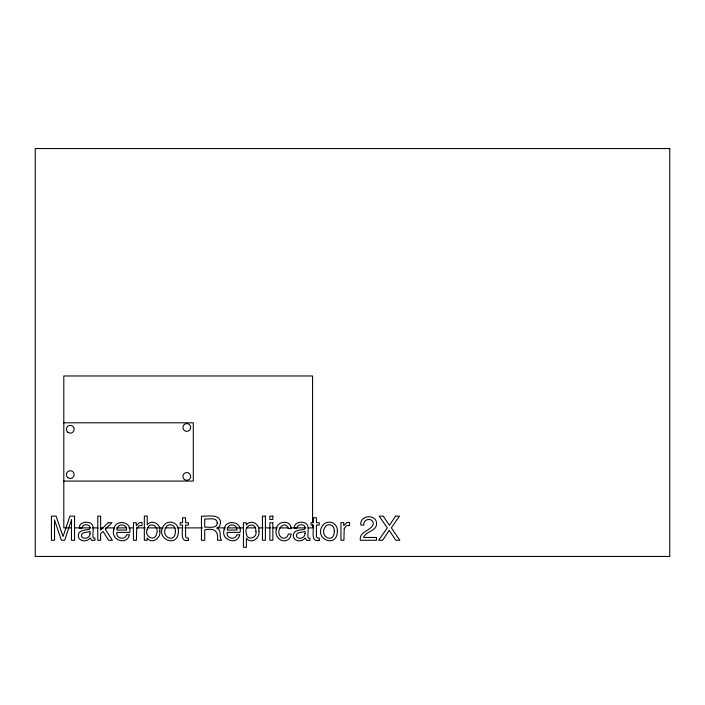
<?xml version="1.0" encoding="UTF-8"?>
<svg xmlns="http://www.w3.org/2000/svg" width="705" height="705" viewBox="0 0 705 705"><rect width="100%" height="100%" fill="white"/><g stroke="black" fill="none" stroke-linecap="round" stroke-linejoin="round"><path stroke-width="1.06" d="M63.803 422.806L193.285 422.806L193.285 481.074L63.803 481.074M71.505 527.895L63.803 527.895L63.803 375.976L312.579 375.976L312.579 522.396M74.809 527.895L90.222 527.895M92.417 527.895L97.924 527.895M100.128 527.895L103.432 527.895M105.627 527.895L114.439 527.895M116.642 527.895L126.547 527.895M128.751 527.895L133.148 527.895M136.453 527.895L145.256 527.895M147.46 527.895L162.873 527.895M165.076 527.895L174.981 527.895M177.184 527.895L182.683 527.895M184.886 527.895L202.502 527.895M216.814 527.895L225.618 527.895M227.821 527.895L243.234 527.895M246.53 527.895L255.342 527.895M258.647 527.895L263.044 527.895M265.247 527.895L270.755 527.895M272.95 527.895L277.356 527.895M279.559 527.895L288.363 527.895M290.566 527.895L305.979 527.895M308.182 527.895L312.579 527.895L312.579 524.59M71.522 519.911L71.452 540.259L74.563 540.259L74.563 516.139L69.927 516.139L63.045 536.531L56.118 516.139L51.439 516.139L51.439 540.259L54.558 540.259L54.47 519.911L61.406 540.259L64.64 540.259L71.522 519.911M255.897 531.359C257.669 537.88 247.296 541.334 246.424 533.967C243.102 524.881 256.347 520.678 255.897 531.359M147.142 529.684C144.084 536.505 154.897 542.127 156.501 534.09C160.053 526.247 148.878 520.361 147.142 529.684M159.823 531.129C161.207 538.118 151.663 544.718 147.063 538.012L147.063 540.259L144.34 540.259L144.34 516.051L147.213 516.051L147.213 524.811C151.698 518.836 161.216 524.15 159.823 531.129M178.462 531.094C178.339 549.495 153.408 538.338 164.327 524.793A7.261 7.261 0 0 1 168.565 522.326C173.862 521.004 179.052 525.71 178.462 531.094M276.254 529.763C274.342 536.364 281.172 543.564 287.649 539.863A6.037 6.037 0 0 0 290.31 537.06L291.165 534.038L288.292 534.038C287.948 536.681 285.49 538.832 282.775 538.126A3.622 3.622 0 0 1 280.379 536.434C274.924 530.46 285.014 518.942 288.292 528.583L291.165 528.583C291.05 519.171 275.963 520.924 276.254 529.763M337.369 531.094C337.237 549.495 312.306 538.338 323.225 524.793A7.261 7.261 0 0 1 327.473 522.326C332.76 521.004 337.959 525.71 337.369 531.094M113.822 529.781C110.271 540.162 127.191 545.723 129.491 534.742L126.583 534.742C125.155 540.594 115.646 538.646 116.845 532.407L129.738 532.407C132.558 521.233 114.518 518.563 113.822 529.781M224.111 529.781C220.559 540.162 237.488 545.723 239.779 534.742L236.88 534.742C235.444 540.594 225.935 538.646 227.142 532.407L240.026 532.407C242.855 521.233 224.807 518.563 224.111 529.781M258.911 531.077C260.462 538.012 251.262 544.683 246.389 538.285L246.389 547.274L243.428 547.274L243.428 522.758L246.301 522.758L246.301 525.084C250.583 518.792 260.215 524.115 258.911 531.077M217.255 522.951C217.316 529.199 208.363 526.75 204.723 527.19L204.723 518.942C208.354 519.506 217.096 516.721 217.255 522.951M78.414 534.487C77.039 541.264 86.979 542.894 90.196 537.933L91.597 540.365L94.955 540.338L94.955 538.162L93.192 537.977C91.791 533.271 96.074 523.991 88.848 522.537C84.917 521.462 78.889 523.031 79.224 528.045L81.983 528.045C82.053 524.494 86.592 524.115 89.05 525.419L90.125 527.613L89.42 529.323C85.754 530.301 79.401 529.57 78.414 534.487M293.403 534.487C292.029 541.264 301.96 542.894 305.177 537.933L306.587 540.365L309.936 540.338L309.936 538.162L308.173 537.977C306.772 533.271 311.055 523.991 303.837 522.537C299.898 521.462 293.879 523.031 294.205 528.045L296.964 528.045C297.043 524.494 301.573 524.115 304.04 525.419L305.115 527.613L304.401 529.323C300.735 530.301 294.39 529.57 293.403 534.487M376.567 523.709C376.532 531.385 365.772 531.077 363.604 537.466L376.452 537.466L376.452 540.259L360.308 540.259C359.065 530.891 371.447 531.077 373.298 523.841C373.412 517.162 362.52 518.624 363.886 525.084L360.881 525.084C359.233 514.844 376.743 513.637 376.567 523.709M175.378 531.182C175.651 544.498 159.515 536.69 166.345 526.811A4.018 4.018 0 0 1 169.024 524.873C172.866 523.771 175.871 527.534 175.378 531.182M334.276 531.182C334.549 544.498 318.422 536.69 325.243 526.811A4.018 4.018 0 0 1 327.922 524.873C331.773 523.771 334.769 527.534 334.276 531.182M220.568 522.643L219.678 526.186L217.166 528.406C221.749 530.072 219.193 535.774 220.85 539.184L221.493 540.259L217.484 540.259C218.55 530.83 214.241 527.789 204.723 529.913L204.723 540.259L201.454 540.259L201.454 516.139C207.155 516.686 220.224 513.214 220.568 522.643M90.046 533.694C90.284 537.712 83.904 540.101 81.639 536.725C80.291 531.5 87.208 532.874 90.046 531.314L90.046 533.694M305.027 533.694C305.265 537.712 298.885 540.101 296.629 536.725C295.272 531.5 302.189 532.874 305.027 531.314L305.027 533.694M136.708 528.38L136.409 540.259L133.448 540.259L133.448 522.669L136.259 522.669L136.259 525.71L139.396 522.599L142.005 522.361L142.005 525.481L139.061 525.754L136.708 528.38M344.216 528.38L343.917 540.259L340.964 540.259L340.964 522.669L343.767 522.669L343.767 525.71L346.913 522.599L349.521 522.361L349.521 525.481L346.569 525.754L344.216 528.38M117.338 527.992L116.924 530.063L126.697 530.063C127.279 524.599 119.03 522.854 117.338 527.992M227.627 527.992L227.221 530.063L236.995 530.063C237.567 524.599 229.328 522.854 227.627 527.992M395.549 516.139L389.442 525.366L383.282 516.139L379.193 516.139L387.292 527.895L378.647 540.259L382.595 540.259L389.275 530.345L395.778 540.259L399.832 540.259L391.345 527.895L399.444 516.139L395.549 516.139M108.209 522.669L100.621 530.142L100.621 516.139L97.783 516.139L97.783 540.259L100.621 540.259L100.621 533.659L103.097 531.394L108.588 540.259L112.359 540.259L105.248 529.261L111.989 522.669L108.209 522.669M188.367 540.259C179.396 542.859 183.018 529.561 182.569 525.084L180.189 525.084L180.189 522.669L182.569 522.669L182.569 517.761L185.556 517.761L185.556 522.669L188.367 522.669L188.367 525.084L185.556 525.084L185.556 536.567L186.182 537.8L188.367 537.933L188.367 540.259M319.215 540.259C310.244 542.859 313.866 529.561 313.425 525.084L311.037 525.084L311.037 522.669L313.425 522.669L313.425 517.761L316.413 517.761L316.413 522.669L319.215 522.669L319.215 525.084L316.413 525.084L316.413 536.567L317.03 537.8L319.215 537.933L319.215 540.259M669.75 148.552L35.25 148.552L35.25 556.448L669.75 556.448L669.75 148.552M265.406 516.139L262.445 516.139L262.445 540.259L265.406 540.259L265.406 516.139M272.844 516.139L269.839 516.139L269.839 519.488L272.844 519.488L272.844 516.139M272.844 522.758L269.839 522.758L269.839 540.259L272.844 540.259L272.844 522.758M67.83 432.271A3.886 3.886 0 0 0 74.113 429.856A3.886 3.886 0 0 0 68.878 425.626A3.886 3.886 0 0 0 67.83 432.271M67.83 477.646A3.886 3.886 0 0 0 74.113 475.223A3.886 3.886 0 0 0 68.878 471.002A3.886 3.886 0 0 0 67.83 477.646M184.375 479.426A3.886 3.886 0 0 0 190.65 477.012A3.886 3.886 0 0 0 185.415 472.782A3.886 3.886 0 0 0 184.375 479.426M184.375 430.491A3.886 3.886 0 0 0 190.65 428.067A3.886 3.886 0 0 0 185.415 423.846A3.886 3.886 0 0 0 184.375 430.491"/></g></svg>
